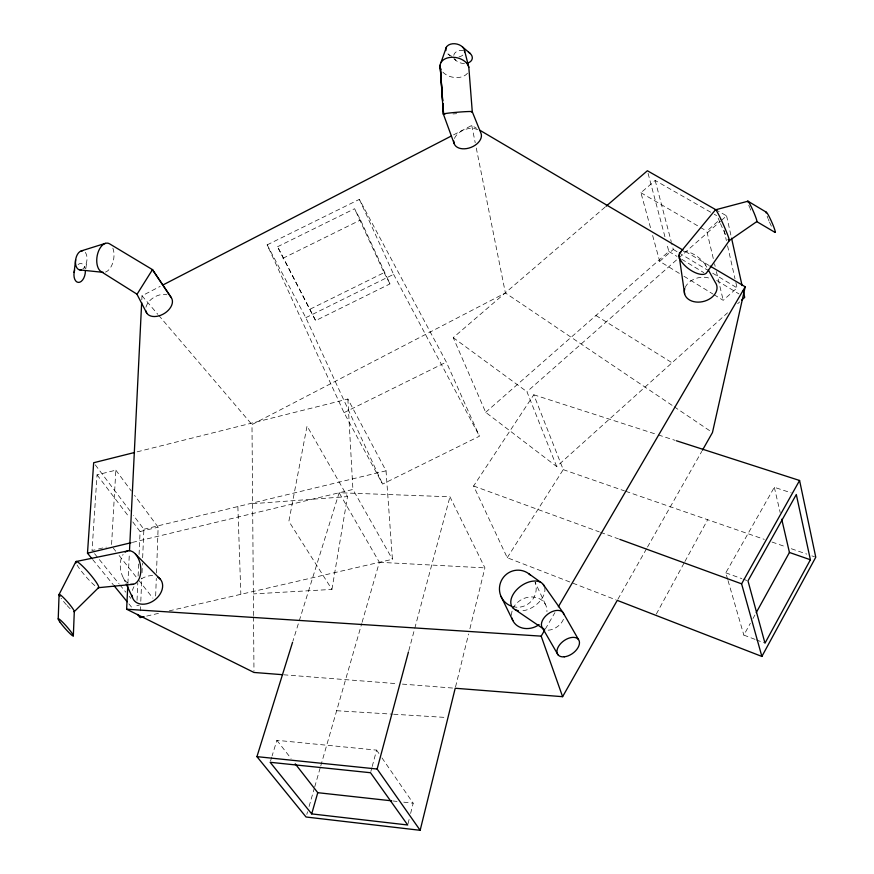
<?xml version="1.0" encoding="UTF-8"?>
<svg xmlns="http://www.w3.org/2000/svg" width="874" height="874" viewBox="0 0 874 874"><rect width="100%" height="100%" fill="white"/><g stroke="black" fill="none" stroke-linecap="round" stroke-linejoin="round"><path stroke-width="0.66" stroke-dasharray="4.37 3.28" d="M155.659 595.97L156.293 578.435M156.49 573.038L158.139 527.175L134.552 495.383M140.386 610.806L140.561 606.72M140.801 601.29L141.785 578.184M142.025 572.743L142.429 563.227M142.659 557.798L143.882 529.251L133.351 515.31M137.032 600.318L137.808 582.783M138.114 576.042L138.649 563.905M139.075 554.455L140.091 531.534L131.974 520.838M127.899 583.329L129.363 553.351M141.796 299.869L142.003 295.783L160.182 286.399M111.577 544.513L115.849 470.168L97.047 474.855L92.032 550.544L97.222 549.298M85.849 268.482L86.843 260.965M331.934 589.415L347.513 496.607L307.047 426.031L288.868 521.319L331.934 589.415L253.351 593.905M455.54 686.931L468.595 634.021M469.906 628.734L484.917 567.881L449.957 496.793L339.145 492.739L292.976 640.959M408.027 823.712L409.316 818.588M410.605 813.454L413.183 803.206L381.949 757.878M408.803 650.66L414.429 629.619M414.779 628.308L449.957 496.793M370.86 771.469L371.876 767.711M372.215 766.454L376.607 750.132L276.883 740.322L272.131 755.824M306.807 814.382L307.561 811.76M309.068 806.516L314.356 788.14M314.738 786.829L320.397 767.143M320.78 765.832L361.716 623.588M362.087 622.288L379.36 562.288L339.145 492.739M270.547 760.992L271.738 757.124M656.319 614.061L684.255 562.714M684.91 561.523L707.656 519.713M755.038 639.375L743.84 635.092L750.351 623.293M752.962 618.563L754.918 615.023M617.929 599.182L646.826 548.238M647.503 547.058L701.767 451.41M727.66 579.309L725.781 572.82L774.32 487.299L791.134 492.816M545.31 629.083L554.924 612.619M507.248 557.721L563.238 469.633L533.796 394.775L473.599 485.999L507.248 557.721L615.984 599.881M605.048 207.149L453.245 337.637L485.682 412.331L556.683 466.552L727.55 312.816M737.645 303.737L739.655 301.923M713.971 294.647L723.213 300.317L737.066 287.885L735.285 280.008M713.293 258.54L706.782 231.129L720.373 219.155M556.683 466.552L526.956 391.749L677.448 259.141M678.475 258.234L720.449 221.253M721.465 220.346L726.589 215.834L718.319 211.126M485.682 412.331L668.839 251.461L666.764 243.649M679.338 273.398L659.717 261.359L673.286 249.44L671.582 242.928M650.496 227.699L640.926 192.739L655.172 180.448L713.075 213.562M253.526 615.58L251.985 424.578L505.401 292.965L673.111 406.028M453.562 134.858L471.752 125.463L476.439 128.238M267.16 244.862L359.389 199.348L446.33 362.087L479.455 436.202L382.594 484.087L344.017 412.648L267.16 244.862L305.824 317.677L382.594 484.087M277.539 246.741L354.571 208.733L360.514 219.997L390.001 283.886L315.634 320.616L277.539 246.741L315.634 320.616M282.903 258.3L360.514 219.997M310.259 309.09L384.09 272.633L354.571 208.733M305.824 317.677L393.595 274.338L359.389 199.348M344.017 412.648L446.33 362.087M137.163 451.836L347.863 399.036L386.035 470.813L392.426 559.294L169.261 610.86M143.882 529.251L386.035 470.813M140.091 531.534L158.139 527.175M98.522 548.981L106.3 547.113M132.389 542.415L352.91 489.462L392.426 559.294M136.792 605.715L139.283 605.136M146.723 616.072L159.986 613.002M252.63 503.697L347.513 496.607M379.36 562.288L484.917 567.881M336.643 710.726L392.306 714.156M393.661 714.233L445.259 717.412M283.624 674.783L397.014 683.687M402.422 684.102L455.212 688.253M393.027 800.988L397.058 801.425M403.777 802.168L413.183 803.206M533.796 394.775L656.964 434.498M658.264 434.913L675.121 440.354M563.238 469.633L624.44 490.86M625.718 491.297L764.291 539.356M772.015 542.033L786.174 546.949M791.32 548.73L806.768 554.094M811.913 555.875L814.492 556.771M725.781 572.82L741.808 578.643M743.042 579.091L746.735 580.434M473.599 485.999L599.269 531.873M600.547 532.342L618.508 538.897M756.272 639.855L763.734 642.707M714.255 214.239L716.625 215.594M640.926 192.739L706.782 231.129M685.347 251.483L708.825 265.335M673.286 249.44L677.929 252.236M679.087 252.936L706.913 269.705M712.714 273.201L737.066 287.885M668.839 251.461L677.011 256.41M681.676 259.239L703.854 272.655M716.691 280.423L738.869 293.85M683.96 276.239L712.813 293.937M595.915 315.503L672.051 362.754M674.236 406.792L711.338 431.8M453.245 337.637L526.956 391.749M447.903 53.893L449.881 55.51M453.835 58.733L455.813 60.339M142.003 295.783L157.833 314.334M158.718 315.361L251.985 424.578M92.666 559.524L113.369 584.87M128.893 603.868L131.471 607.037M94.567 553.668L119.05 583.854M119.902 584.892L125.812 592.179M129.188 596.341L130.881 598.428M113.183 547.998L115.729 551.199M119.104 555.471L137.71 578.949M138.551 580.019L152.928 598.166M276.883 740.322L291.064 758.49M97.047 474.855L128.718 516.556M95.299 464.881L130.117 511.017M115.849 470.168L131.308 491.002M376.607 750.132L378.901 753.454M705.449 264.877L706.76 267.204M393.595 274.338L479.455 436.202M384.09 272.633L390.001 283.886M545.605 604.742L535.117 582.215A18.583 18.278 -65.3 0 1 512.262 606.436M123.409 577.943L125.67 582.827M728.042 580.609L743.84 635.092M652.627 235.467L659.717 261.359M648.071 173.358L665.038 237.149M655.172 180.448L671.232 241.628M714.528 263.762L715.151 266.373M716.385 271.596L723.213 300.317M774.32 487.299L780.187 512.568M724.022 230.113L726.392 240.623M727.572 245.867L734.99 278.697M726.589 215.834L731.265 236.887M471.752 125.463L475.216 142.746M476.286 148.067L505.401 292.965M347.863 399.036L352.91 489.462M237.87 506.57L240.842 594.32M253.536 616.935L253.973 671.101M512.972 608.588A18.19 15.262 -25 0 1 533.337 597.008A18.19 15.262 -25 0 1 546.938 611.625M511.585 615.405A18.19 15.262 -25 0 1 512.557 609.582M544.666 587.394A19.206 12.083 -36 0 1 522.346 610.806M563.435 619.305A12.837 7.899 -36.2 0 1 546.316 630.078M685.172 287.557A16.617 12.138 -14.7 0 1 709.601 278.282M683.271 251.297A16.704 7.495 36.3 0 1 706.88 267.75M725.518 234.538A16.956 1.136 66.1 0 1 720.274 223.165M719.848 222.182A16.956 1.136 66.1 0 1 717.281 215.802M750.733 210.142A11.165 0.961 66.2 0 1 750.012 208.416M749.674 207.575A11.165 0.961 66.2 0 1 748.799 205.27M771.381 226.191A11.056 1.038 66.1 0 1 769.415 221.898M769.044 221.035A11.056 1.038 66.1 0 1 768.333 219.319M768.006 218.489A11.056 1.038 66.1 0 1 767.154 216.217M462.816 55.084A9.516 6.577 11.1 0 1 459.036 56.865M451.858 56.286A9.516 6.577 11.1 0 1 446.614 52.298M464.465 63.518A9.385 6.468 10.8 0 1 454.535 58.776M453.77 55.368A9.385 6.468 10.8 0 1 463.996 50.528M467.514 73.176A14.596 9.964 11 0 1 454.349 77.458A14.596 9.964 11 0 1 441.403 70.27M454.447 138.463A14.366 9.417 -21.6 0 1 477.674 129.745M456.676 113.675A14.563 0.688 -4.7 0 1 453.005 113.937M85.291 252.389A9.68 5.626 -80.4 0 1 82.844 268.93M78.114 264.494A9.548 5.55 -80.1 0 1 85.149 268.722M112.855 248.15A14.782 8.412 -80.5 0 1 105.492 272.087M145.947 307.2A14.508 9.581 -30.8 0 1 166.945 294.778M70.182 608.741A11.482 1.355 48.9 0 1 67.014 605.453M66.348 604.721A11.482 1.355 48.9 0 1 61.093 598.22M94.84 585.602A17.294 2.371 49 0 1 77.032 564.954M128.03 583.187A16.923 10.127 82.4 0 1 123.103 554.422M132.433 590.431A16.879 12.465 -38 0 1 133.93 586.727M141.249 578.938A16.879 12.465 -38 0 1 154.731 575.966"/><path stroke-width="1.31" d="M58.23 618.901L59.071 594.517L75.798 561.785M73.329 635.835L74.301 611.592L98.74 587.47M282.269 674.673L253.984 672.456L126.632 609.222L127.768 586.05M129.505 550.62L141.664 302.601M91.803 558.475L87.487 553.198L93.671 462.739L134.53 452.503M74.115 272.426L75.634 259.742M709.994 266.024L745.205 286.792L712.463 432.554L702.434 450.23M292.572 642.259L256.934 756.644L306.053 817.004L420.154 830.3L455.212 688.253L562.605 696.687L617.252 600.372L761.877 656.44L815.77 557.219L799.579 480.482L676.41 440.769M420.154 830.3L377.142 769.022L408.453 651.971M311.701 813.902L270.153 762.292L370.521 772.725L407.699 824.99L311.701 813.902L317.765 792.685L295.237 763.832M440.988 62.546L446.363 47.196M136.945 294.145L101.165 271.65A14.782 8.412 -80.5 0 1 97.866 253.034A14.782 8.412 -80.5 0 1 109.709 243.912L152.48 269.64L137 294.32L146.777 313.165M810.395 559.764L764.979 643.188L747.969 580.882L796.301 494.509L810.395 559.764L789.441 552.466L781.727 519.222M756.218 612.663L789.441 552.466M761.877 656.44L741.6 583.843L799.579 480.482M562.605 696.687L541.181 636.141L544.622 630.263M558.355 606.742L745.205 286.792M747.74 201.271L715.456 209.826L679.568 253.263M151.781 270.241L152.393 269.52L171.293 297.673A14.508 9.581 -30.8 0 1 162.793 314.345A14.508 9.581 -30.8 0 1 145.816 310.827M741.676 300.11L744.703 297.378L743.239 290.802M606.075 206.264L647.383 170.758L717.128 210.459M162.608 285.142L451.137 136.115M81.195 250.936L105.393 243.354M87.487 553.198L131.067 542.732M144.079 616.683L140.102 617.601L137.513 614.433M76.344 561.469L127.637 550.948M133.351 584.28L98.15 587.721A17.294 2.371 49 0 0 87.979 571.804A17.294 2.371 49 0 0 76.038 562.976M126.632 609.222L541.181 636.141M79.851 269.924L103.263 272.36M256.934 756.644L377.142 769.022M317.765 792.685L391.683 800.835M619.786 539.367L741.6 583.843M756.622 221.526L774.965 232.353M479.968 130.313L682.998 250.095M748.002 201.238L766.476 212.295M515.026 609.56L544.12 629.356A12.837 7.899 -36.2 0 1 547.911 614.051A12.837 7.899 -36.2 0 1 563.949 614.52M528.639 573.617L540.875 582.412M462.51 46.967L470.267 53.543M135.47 554.072L160.434 579.353M114.221 585.919L127.167 601.76M543.3 584.52L563.064 612.63L578.468 639.506M152.48 269.64L171.293 297.673M542.503 628.013L558.005 654.801M708.071 269.531L715.26 282.346A16.617 12.138 -14.7 0 1 702.587 301.672A16.617 12.138 -14.7 0 1 684.779 288.639M500.999 596.374L512.852 620.573M126.238 584.051L132.487 597.499M454.152 143.587L443.347 114.024L440.146 65.026L442.648 100.903L440.288 67.659M464.498 50.31L468.814 67.331L472.277 111.752L481.061 133.493A14.366 9.417 -21.6 0 1 468.945 148.077A14.366 9.417 -21.6 0 1 453.835 141.107M731.56 238.198L742.07 285.547M679.054 255.274L684.626 293.97M539.094 624.637A18.19 15.262 -25 0 1 511.956 618.06M511.137 606.053A18.583 18.278 -65.3 0 1 502.321 578.927A18.583 18.278 -65.3 0 1 530.474 575.158M518.369 610.686A19.206 12.083 -36 0 1 517.867 588.552A19.206 12.083 -36 0 1 544.338 586.356M715.456 209.826A16.956 1.136 66.1 0 1 724.524 227.218A16.956 1.136 66.1 0 1 728.184 239.454M681.01 251.909A16.704 7.495 36.3 0 0 687.794 268.143A16.704 7.495 36.3 0 0 706.935 272.338L729.32 240.579L756.895 221.526A11.165 0.961 66.2 0 0 752.143 208.668A11.165 0.961 66.2 0 0 747.794 202.003M766.214 213.016A11.056 1.038 66.1 0 1 771.862 222.324A11.056 1.038 66.1 0 1 774.386 231.654M445.893 50.572A9.516 6.577 11.1 0 1 454.906 43.744A9.516 6.577 11.1 0 1 464.564 52.058M468.508 52.189A9.385 6.468 10.8 0 1 472.266 58.525A9.385 6.468 10.8 0 1 466.782 63.267M440.922 69.417A14.596 9.964 11 0 1 450.984 57.313A14.596 9.964 11 0 1 468.814 67.331M444.768 114.265A14.563 0.688 -4.7 0 1 457.091 112.254A14.563 0.688 -4.7 0 1 471.457 112.003M81.348 269.749A9.68 5.626 -80.4 0 1 75.503 260.987A9.68 5.626 -80.4 0 1 82.691 250.783M85.368 271.049A9.548 5.55 -80.1 0 1 78.245 282.4A9.548 5.55 -80.1 0 1 74.661 269.99M59.945 596.516A11.482 1.355 48.9 0 1 66.02 600.274A11.482 1.355 48.9 0 1 73.94 611.713M157.943 577.222A16.879 12.465 -38 0 1 153.944 600.504A16.879 12.465 -38 0 1 132.007 595.281M125.19 552.16A16.923 10.127 82.4 0 1 140.441 565.216A16.923 10.127 82.4 0 1 130.696 584.302M443.577 114.188L442.823 103.558L443.577 114.188M564.276 656.822A12.771 7.691 -36.1 0 0 579.331 641.352A12.771 7.691 -36.1 0 0 561.032 643.198A12.771 7.691 -36.1 0 0 564.276 656.822M60.186 622.397A11.384 1.235 48.8 0 0 72.968 635.922A11.384 1.235 48.8 0 0 64.184 623.763A11.384 1.235 48.8 0 0 60.186 622.397"/></g></svg>
